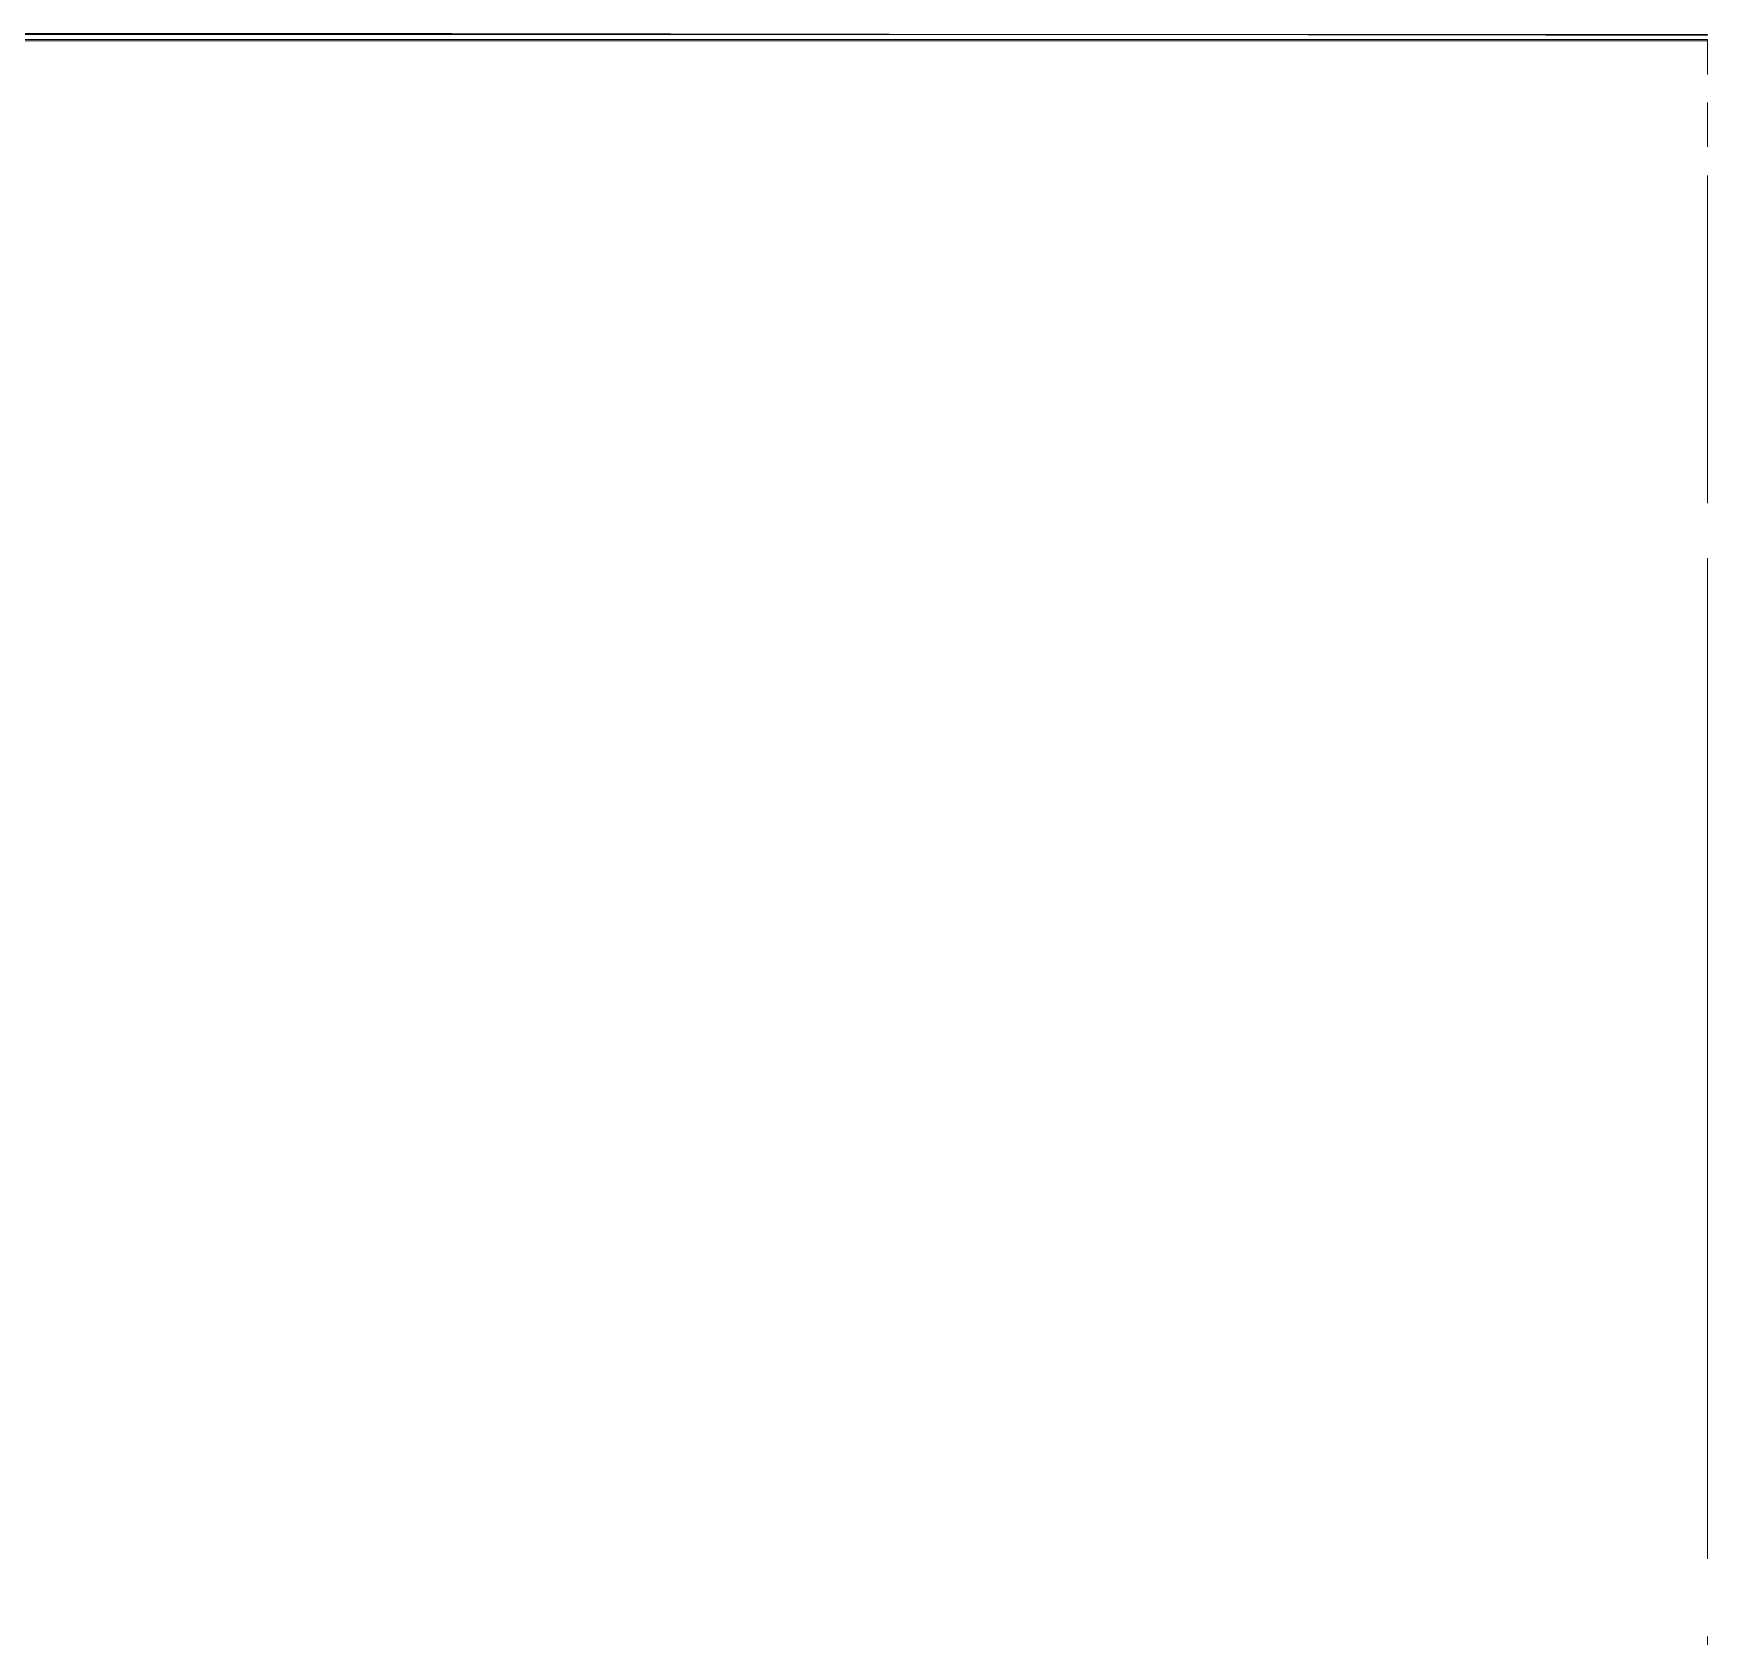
# Model space of a CAD drawing. Extents: x -3080 to 28500, y -1326 to 31609.
# Drawn here: x 26228.004 to 26230.604, y 28163.024 to 28165.514 of the extents above; entities that cross this region are included whole.
import ezdxf
from ezdxf.xclip import XClip

# ---------------------------------------------------------------- set-up
doc = ezdxf.new("R2010")
doc.units = 0
doc.header["$LTSCALE"] = 100
doc.header["$XCLIPFRAME"] = 2
doc.linetypes.add('188K-SM-07-F10-MECH-CR PIPE-Y2257103$0$X-S-FAB_SL ALL$0$Wipeout_Contour', pattern=[1, 0, -1])
for name, color, linetype in [('0-xref', 8, 'Continuous'), ('188K-SM-07-F10-MECH-CR PIPE-Y2257103$0$X-S-FAB_SL ALL$0$A-WALL-EX', 7, 'Continuous'), ('188K-SM-07-F10-MECH-CR PIPE-Y2257103$0$X-S-FAB_SL ALL$0$ASP_1', 1, 'Continuous'), ('188K-SM-07-F10-MECH-CR PIPE-Y2257103$0$X-S-FAB_SL ALL$0$Hattch', 7, 'Continuous')]:
    doc.layers.add(name, color=color, linetype=linetype)

# ---------------------------------------------------------------- blocks, each defined once
blk = doc.blocks.new('188K-SM-07-F10-MECH-CR PIPE-Y2257103$0$X-S-FAB_SL ALL$0$剖面元素_2209_3', base_point=(23061.2637, -8263.0638))
at = {"color": 254, "linetype": '188K-SM-07-F10-MECH-CR PIPE-Y2257103$0$X-S-FAB_SL ALL$0$Wipeout_Contour', "lineweight": 0, "ltscale": 149118.578164}
blk.add_wipeout([(49287.9669, -6428.3431), (49289.9174, -6428.3359), (49287.9669, -6428.3359)], dxfattribs=at).dxf.layer = '188K-SM-07-F10-MECH-CR PIPE-Y2257103$0$X-S-FAB_SL ALL$0$Hattch'
at = {"color": 254, "linetype": '188K-SM-07-F10-MECH-CR PIPE-Y2257103$0$X-S-FAB_SL ALL$0$Wipeout_Contour', "lineweight": 0, "ltscale": 149126.840224}
blk.add_wipeout([(49291.868, -6428.3375), (49291.3694, -6428.3388), (49291.868, -6428.3397)], dxfattribs=at).dxf.layer = '188K-SM-07-F10-MECH-CR PIPE-Y2257103$0$X-S-FAB_SL ALL$0$Hattch'
at = {"color": 254, "linetype": '188K-SM-07-F10-MECH-CR PIPE-Y2257103$0$X-S-FAB_SL ALL$0$Wipeout_Contour', "lineweight": 0, "ltscale": 149123.239225}
blk.add_wipeout([(49291.868, -6428.3997), (49289.2673, -6428.3601), (49289.2673, -6428.3997)], dxfattribs=at).dxf.layer = '188K-SM-07-F10-MECH-CR PIPE-Y2257103$0$X-S-FAB_SL ALL$0$Hattch'
at = {"color": 254, "linetype": '188K-SM-07-F10-MECH-CR PIPE-Y2257103$0$X-S-FAB_SL ALL$0$Wipeout_Contour', "lineweight": 0, "ltscale": 198826.842775}
blk.add_wipeout([(49291.868, -6428.443), (49286.6666, -6428.443), (49287.2556, -6428.4959), (49291.2789, -6428.4959)], dxfattribs=at).dxf.layer = '188K-SM-07-F10-MECH-CR PIPE-Y2257103$0$X-S-FAB_SL ALL$0$Hattch'
at = {"color": 254, "linetype": '188K-SM-07-F10-MECH-CR PIPE-Y2257103$0$X-S-FAB_SL ALL$0$Wipeout_Contour', "lineweight": 0, "ltscale": 149123.190723}
blk.add_wipeout([(49289.2673, -6428.5566), (49289.2673, -6428.6713), (49291.868, -6428.5566)], dxfattribs=at).dxf.layer = '188K-SM-07-F10-MECH-CR PIPE-Y2257103$0$X-S-FAB_SL ALL$0$Hattch'
at = {"color": 254, "linetype": '188K-SM-07-F10-MECH-CR PIPE-Y2257103$0$X-S-FAB_SL ALL$0$Wipeout_Contour', "lineweight": 0, "ltscale": 347952.73679}
blk.add_wipeout([(49289.2673, -6428.8092), (49289.2673, -6428.8285), (49289.4816, -6428.8285), (49289.8936, -6428.8892), (49289.2673, -6428.8892), (49289.2673, -6428.9693), (49291.868, -6428.8092)], dxfattribs=at).dxf.layer = '188K-SM-07-F10-MECH-CR PIPE-Y2257103$0$X-S-FAB_SL ALL$0$Hattch'
at = {"color": 254, "linetype": '188K-SM-07-F10-MECH-CR PIPE-Y2257103$0$X-S-FAB_SL ALL$0$Wipeout_Contour', "lineweight": 0, "ltscale": 347953.264217}
blk.add_wipeout([(49289.2673, -6429.1508), (49289.2673, -6429.2178), (49289.7849, -6429.2178), (49289.69, -6429.3035), (49289.2673, -6429.3035), (49289.2673, -6429.3529), (49291.868, -6429.1508)], dxfattribs=at).dxf.layer = '188K-SM-07-F10-MECH-CR PIPE-Y2257103$0$X-S-FAB_SL ALL$0$Hattch'
at = {"color": 254, "linetype": '188K-SM-07-F10-MECH-CR PIPE-Y2257103$0$X-S-FAB_SL ALL$0$Wipeout_Contour', "lineweight": 0, "ltscale": 248541.165122}
blk.add_wipeout([(49291.868, -6429.5149), (49289.2673, -6429.5149), (49289.2673, -6429.546), (49291.5313, -6429.546), (49291.5834, -6429.5464)], dxfattribs=at).dxf.layer = '188K-SM-07-F10-MECH-CR PIPE-Y2257103$0$X-S-FAB_SL ALL$0$Hattch'
at = {"color": 254, "linetype": '188K-SM-07-F10-MECH-CR PIPE-Y2257103$0$X-S-FAB_SL ALL$0$Wipeout_Contour', "lineweight": 0, "ltscale": 149125.31931}
blk.add_wipeout([(49289.2673, -6429.8231), (49291.868, -6430.0905), (49291.868, -6429.5747)], dxfattribs=at).dxf.layer = '188K-SM-07-F10-MECH-CR PIPE-Y2257103$0$X-S-FAB_SL ALL$0$Hattch'
at = {"color": 254, "linetype": '188K-SM-07-F10-MECH-CR PIPE-Y2257103$0$X-S-FAB_SL ALL$0$Wipeout_Contour', "lineweight": 0, "ltscale": 198837.557225}
blk.add_wipeout([(49291.7373, -6430.105), (49291.6357, -6430.1163), (49291.868, -6430.1163), (49291.7664, -6430.104)], dxfattribs=at).dxf.layer = '188K-SM-07-F10-MECH-CR PIPE-Y2257103$0$X-S-FAB_SL ALL$0$Hattch'
at = {"color": 254, "linetype": '188K-SM-07-F10-MECH-CR PIPE-Y2257103$0$X-S-FAB_SL ALL$0$Wipeout_Contour', "lineweight": 0, "ltscale": 149127.744689}
blk.add_wipeout([(49291.868, -6430.7668), (49291.3852, -6430.7577), (49291.868, -6430.8257)], dxfattribs=at).dxf.layer = '188K-SM-07-F10-MECH-CR PIPE-Y2257103$0$X-S-FAB_SL ALL$0$Hattch'
at = {"color": 254, "linetype": '188K-SM-07-F10-MECH-CR PIPE-Y2257103$0$X-S-FAB_SL ALL$0$Wipeout_Contour', "lineweight": 0, "ltscale": 198825.366765}
blk.add_wipeout([(49287.9669, -6428.3431), (49287.9669, -6428.3454), (49289.6654, -6428.3454), (49289.9174, -6428.3431)], dxfattribs=at).dxf.layer = '188K-SM-07-F10-MECH-CR PIPE-Y2257103$0$X-S-FAB_SL ALL$0$Hattch'
at = {"color": 254, "linetype": '188K-SM-07-F10-MECH-CR PIPE-Y2257103$0$X-S-FAB_SL ALL$0$Wipeout_Contour', "lineweight": 0, "ltscale": 198835.173252}
blk.add_wipeout([(49290.9366, -6428.3375), (49291.2251, -6428.3379), (49291.3694, -6428.3388), (49291.868, -6428.3375)], dxfattribs=at).dxf.layer = '188K-SM-07-F10-MECH-CR PIPE-Y2257103$0$X-S-FAB_SL ALL$0$Hattch'
at = {"color": 254, "linetype": '188K-SM-07-F10-MECH-CR PIPE-Y2257103$0$X-S-FAB_SL ALL$0$Wipeout_Contour', "lineweight": 0, "ltscale": 149126.956255}
blk.add_wipeout([(49291.5267, -6428.4304), (49291.868, -6428.443), (49291.868, -6428.4304)], dxfattribs=at).dxf.layer = '188K-SM-07-F10-MECH-CR PIPE-Y2257103$0$X-S-FAB_SL ALL$0$Hattch'
at = {"color": 254, "linetype": '188K-SM-07-F10-MECH-CR PIPE-Y2257103$0$X-S-FAB_SL ALL$0$Wipeout_Contour', "lineweight": 0, "ltscale": 149123.3854}
blk.add_wipeout([(49291.868, -6428.8092), (49289.2673, -6428.6713), (49289.2673, -6428.8092)], dxfattribs=at).dxf.layer = '188K-SM-07-F10-MECH-CR PIPE-Y2257103$0$X-S-FAB_SL ALL$0$Hattch'
at = {"color": 254, "linetype": '188K-SM-07-F10-MECH-CR PIPE-Y2257103$0$X-S-FAB_SL ALL$0$Wipeout_Contour', "lineweight": 0, "ltscale": 149121.235321}
blk.add_wipeout([(49289.4816, -6428.8285), (49289.2673, -6428.8421), (49289.8936, -6428.8892)], dxfattribs=at).dxf.layer = '188K-SM-07-F10-MECH-CR PIPE-Y2257103$0$X-S-FAB_SL ALL$0$Hattch'
at = {"color": 254, "linetype": '188K-SM-07-F10-MECH-CR PIPE-Y2257103$0$X-S-FAB_SL ALL$0$Wipeout_Contour', "lineweight": 0, "ltscale": 149126.042254}
blk.add_wipeout([(49291.868, -6428.9561), (49290.3577, -6428.9241), (49291.868, -6429.0378)], dxfattribs=at).dxf.layer = '188K-SM-07-F10-MECH-CR PIPE-Y2257103$0$X-S-FAB_SL ALL$0$Hattch'
at = {"color": 254, "linetype": '188K-SM-07-F10-MECH-CR PIPE-Y2257103$0$X-S-FAB_SL ALL$0$Wipeout_Contour', "lineweight": 0, "ltscale": 149121.060533}
blk.add_wipeout([(49289.2673, -6429.2625), (49289.69, -6429.3035), (49289.7849, -6429.2178)], dxfattribs=at).dxf.layer = '188K-SM-07-F10-MECH-CR PIPE-Y2257103$0$X-S-FAB_SL ALL$0$Hattch'
at = {"color": 254, "linetype": '188K-SM-07-F10-MECH-CR PIPE-Y2257103$0$X-S-FAB_SL ALL$0$Wipeout_Contour', "lineweight": 0, "ltscale": 149125.903444}
blk.add_wipeout([(49291.868, -6429.4107), (49290.0247, -6429.336), (49291.868, -6429.5149)], dxfattribs=at).dxf.layer = '188K-SM-07-F10-MECH-CR PIPE-Y2257103$0$X-S-FAB_SL ALL$0$Hattch'
at = {"color": 254, "linetype": '188K-SM-07-F10-MECH-CR PIPE-Y2257103$0$X-S-FAB_SL ALL$0$Wipeout_Contour', "lineweight": 0, "ltscale": 149123.603053}
blk.add_wipeout([(49289.2673, -6429.5747), (49289.2673, -6429.8231), (49291.868, -6429.5747)], dxfattribs=at).dxf.layer = '188K-SM-07-F10-MECH-CR PIPE-Y2257103$0$X-S-FAB_SL ALL$0$Hattch'
at = {"color": 254, "linetype": '188K-SM-07-F10-MECH-CR PIPE-Y2257103$0$X-S-FAB_SL ALL$0$Wipeout_Contour', "lineweight": 0, "ltscale": 149123.808407}
blk.add_wipeout([(49289.2673, -6430.0905), (49289.2673, -6430.3791), (49291.868, -6430.0905)], dxfattribs=at).dxf.layer = '188K-SM-07-F10-MECH-CR PIPE-Y2257103$0$X-S-FAB_SL ALL$0$Hattch'
at = {"color": 254, "linetype": '188K-SM-07-F10-MECH-CR PIPE-Y2257103$0$X-S-FAB_SL ALL$0$Wipeout_Contour', "lineweight": 0, "ltscale": 248541.571014}
blk.add_wipeout([(49291.218, -6430.7664), (49289.2673, -6430.7664), (49289.2673, -6430.8257), (49291.868, -6430.8257), (49291.3852, -6430.7577)], dxfattribs=at).dxf.layer = '188K-SM-07-F10-MECH-CR PIPE-Y2257103$0$X-S-FAB_SL ALL$0$Hattch'
at = {"layer": '188K-SM-07-F10-MECH-CR PIPE-Y2257103$0$X-S-FAB_SL ALL$0$A-WALL-EX', "color": 8, "lineweight": 0}
blk.add_line((49291.868, -6430.8257), (49291.868, -6431.3501), dxfattribs=at)
at = {"color": 254, "linetype": '188K-SM-07-F10-MECH-CR PIPE-Y2257103$0$X-S-FAB_SL ALL$0$Wipeout_Contour', "lineweight": 0, "ltscale": 248542.354599}
blk.add_wipeout([(49289.9174, -6428.3359), (49291.868, -6428.3431), (49291.868, -6428.3397), (49291.3694, -6428.3388), (49291.2251, -6428.3379)], dxfattribs=at).dxf.layer = '188K-SM-07-F10-MECH-CR PIPE-Y2257103$0$X-S-FAB_SL ALL$0$Hattch'
at = {"color": 254, "linetype": '188K-SM-07-F10-MECH-CR PIPE-Y2257103$0$X-S-FAB_SL ALL$0$Wipeout_Contour', "lineweight": 0, "ltscale": 149126.856863}
blk.add_wipeout([(49291.2789, -6428.4959), (49291.868, -6428.4959), (49291.868, -6428.443)], dxfattribs=at).dxf.layer = '188K-SM-07-F10-MECH-CR PIPE-Y2257103$0$X-S-FAB_SL ALL$0$Hattch'
at = {"color": 254, "linetype": '188K-SM-07-F10-MECH-CR PIPE-Y2257103$0$X-S-FAB_SL ALL$0$Wipeout_Contour', "lineweight": 0, "ltscale": 149126.489844}
blk.add_wipeout([(49291.868, -6428.6768), (49290.8186, -6428.7435), (49291.868, -6428.7411)], dxfattribs=at).dxf.layer = '188K-SM-07-F10-MECH-CR PIPE-Y2257103$0$X-S-FAB_SL ALL$0$Hattch'
at = {"color": 254, "linetype": '188K-SM-07-F10-MECH-CR PIPE-Y2257103$0$X-S-FAB_SL ALL$0$Wipeout_Contour', "lineweight": 0, "ltscale": 149120.916826}
blk.add_wipeout([(49289.4816, -6428.8285), (49289.2673, -6428.8285), (49289.2673, -6428.8421)], dxfattribs=at).dxf.layer = '188K-SM-07-F10-MECH-CR PIPE-Y2257103$0$X-S-FAB_SL ALL$0$Hattch'
at = {"color": 254, "linetype": '188K-SM-07-F10-MECH-CR PIPE-Y2257103$0$X-S-FAB_SL ALL$0$Wipeout_Contour', "lineweight": 0, "ltscale": 149127.002925}
blk.add_wipeout([(49291.1965, -6429.0958), (49291.868, -6429.094), (49291.868, -6429.0378)], dxfattribs=at).dxf.layer = '188K-SM-07-F10-MECH-CR PIPE-Y2257103$0$X-S-FAB_SL ALL$0$Hattch'
at = {"color": 254, "linetype": '188K-SM-07-F10-MECH-CR PIPE-Y2257103$0$X-S-FAB_SL ALL$0$Wipeout_Contour', "lineweight": 0, "ltscale": 149121.372615}
blk.add_wipeout([(49289.2673, -6429.2625), (49289.7849, -6429.2178), (49289.2673, -6429.2178)], dxfattribs=at).dxf.layer = '188K-SM-07-F10-MECH-CR PIPE-Y2257103$0$X-S-FAB_SL ALL$0$Hattch'
at = {"color": 254, "linetype": '188K-SM-07-F10-MECH-CR PIPE-Y2257103$0$X-S-FAB_SL ALL$0$Wipeout_Contour', "lineweight": 0, "ltscale": 248539.564283}
blk.add_wipeout([(49290.4733, -6429.4558), (49289.2673, -6429.4558), (49289.2673, -6429.5149), (49291.868, -6429.5149), (49290.0247, -6429.336)], dxfattribs=at).dxf.layer = '188K-SM-07-F10-MECH-CR PIPE-Y2257103$0$X-S-FAB_SL ALL$0$Hattch'
at = {"color": 254, "linetype": '188K-SM-07-F10-MECH-CR PIPE-Y2257103$0$X-S-FAB_SL ALL$0$Wipeout_Contour', "lineweight": 0, "ltscale": 149117.824677}
blk.add_wipeout([(49289.2673, -6429.5747), (49286.8832, -6429.8024), (49289.2673, -6429.8024)], dxfattribs=at).dxf.layer = '188K-SM-07-F10-MECH-CR PIPE-Y2257103$0$X-S-FAB_SL ALL$0$Hattch'
at = {"color": 254, "linetype": '188K-SM-07-F10-MECH-CR PIPE-Y2257103$0$X-S-FAB_SL ALL$0$Wipeout_Contour', "lineweight": 0, "ltscale": 149123.865841}
blk.add_wipeout([(49289.2673, -6429.8231), (49289.2673, -6430.0905), (49291.868, -6430.0905)], dxfattribs=at).dxf.layer = '188K-SM-07-F10-MECH-CR PIPE-Y2257103$0$X-S-FAB_SL ALL$0$Hattch'
at = {"color": 254, "linetype": '188K-SM-07-F10-MECH-CR PIPE-Y2257103$0$X-S-FAB_SL ALL$0$Wipeout_Contour', "lineweight": 0, "ltscale": 149127.859714}
blk.add_wipeout([(49291.868, -6430.1056), (49291.7664, -6430.104), (49291.868, -6430.1163)], dxfattribs=at).dxf.layer = '188K-SM-07-F10-MECH-CR PIPE-Y2257103$0$X-S-FAB_SL ALL$0$Hattch'
at = {"color": 254, "linetype": '188K-SM-07-F10-MECH-CR PIPE-Y2257103$0$X-S-FAB_SL ALL$0$Wipeout_Contour', "lineweight": 0, "ltscale": 347954.418574}
blk.add_wipeout([(49289.2673, -6430.6853), (49291.868, -6430.6853), (49289.2673, -6430.3791), (49289.2673, -6430.4245), (49289.529, -6430.4245), (49289.8855, -6430.5462), (49289.2673, -6430.5462)], dxfattribs=at).dxf.layer = '188K-SM-07-F10-MECH-CR PIPE-Y2257103$0$X-S-FAB_SL ALL$0$Hattch'
at = {"layer": '188K-SM-07-F10-MECH-CR PIPE-Y2257103$0$X-S-FAB_SL ALL$0$A-WALL-EX', "color": 8, "lineweight": 0}
blk.add_line((49291.868, -6429.9534), (49291.868, -6429.6235), dxfattribs=at)
at = {"color": 254, "linetype": '188K-SM-07-F10-MECH-CR PIPE-Y2257103$0$X-S-FAB_SL ALL$0$Wipeout_Contour', "lineweight": 0, "ltscale": 149127.139184}
blk.add_wipeout([(49291.6159, -6428.3454), (49291.868, -6428.3454), (49291.868, -6428.3431)], dxfattribs=at).dxf.layer = '188K-SM-07-F10-MECH-CR PIPE-Y2257103$0$X-S-FAB_SL ALL$0$Hattch'
at = {"color": 254, "linetype": '188K-SM-07-F10-MECH-CR PIPE-Y2257103$0$X-S-FAB_SL ALL$0$Wipeout_Contour', "lineweight": 0, "ltscale": 198826.825828}
blk.add_wipeout([(49286.6666, -6428.443), (49291.868, -6428.443), (49291.5267, -6428.4304), (49287.0079, -6428.4304)], dxfattribs=at).dxf.layer = '188K-SM-07-F10-MECH-CR PIPE-Y2257103$0$X-S-FAB_SL ALL$0$Hattch'
at = {"color": 254, "linetype": '188K-SM-07-F10-MECH-CR PIPE-Y2257103$0$X-S-FAB_SL ALL$0$Wipeout_Contour', "lineweight": 0, "ltscale": 198832.4006}
blk.add_wipeout([(49289.3475, -6428.6756), (49289.3707, -6428.6768), (49291.868, -6428.6768), (49291.868, -6428.6337)], dxfattribs=at).dxf.layer = '188K-SM-07-F10-MECH-CR PIPE-Y2257103$0$X-S-FAB_SL ALL$0$Hattch'
at = {"color": 254, "linetype": '188K-SM-07-F10-MECH-CR PIPE-Y2257103$0$X-S-FAB_SL ALL$0$Wipeout_Contour', "lineweight": 0, "ltscale": 149121.470346}
blk.add_wipeout([(49289.2673, -6428.8421), (49289.2673, -6428.8892), (49289.8936, -6428.8892)], dxfattribs=at).dxf.layer = '188K-SM-07-F10-MECH-CR PIPE-Y2257103$0$X-S-FAB_SL ALL$0$Hattch'
at = {"color": 254, "linetype": '188K-SM-07-F10-MECH-CR PIPE-Y2257103$0$X-S-FAB_SL ALL$0$Wipeout_Contour', "lineweight": 0, "ltscale": 248540.225754}
blk.add_wipeout([(49289.2673, -6429.086), (49290.9388, -6429.086), (49291.1965, -6429.0958), (49291.868, -6429.0378), (49289.2673, -6429.0378)], dxfattribs=at).dxf.layer = '188K-SM-07-F10-MECH-CR PIPE-Y2257103$0$X-S-FAB_SL ALL$0$Hattch'
at = {"color": 254, "linetype": '188K-SM-07-F10-MECH-CR PIPE-Y2257103$0$X-S-FAB_SL ALL$0$Wipeout_Contour', "lineweight": 0, "ltscale": 149121.430049}
blk.add_wipeout([(49289.2673, -6429.2625), (49289.2673, -6429.3035), (49289.69, -6429.3035)], dxfattribs=at).dxf.layer = '188K-SM-07-F10-MECH-CR PIPE-Y2257103$0$X-S-FAB_SL ALL$0$Hattch'
at = {"color": 254, "linetype": '188K-SM-07-F10-MECH-CR PIPE-Y2257103$0$X-S-FAB_SL ALL$0$Wipeout_Contour', "lineweight": 0, "ltscale": 149127.564237}
blk.add_wipeout([(49291.868, -6429.5149), (49291.5834, -6429.5464), (49291.868, -6429.5476)], dxfattribs=at).dxf.layer = '188K-SM-07-F10-MECH-CR PIPE-Y2257103$0$X-S-FAB_SL ALL$0$Hattch'
at = {"color": 254, "linetype": '188K-SM-07-F10-MECH-CR PIPE-Y2257103$0$X-S-FAB_SL ALL$0$Wipeout_Contour', "lineweight": 0, "ltscale": 149126.219858}
blk.add_wipeout([(49291.868, -6430.1163), (49290.0267, -6430.3589), (49291.868, -6430.2176)], dxfattribs=at).dxf.layer = '188K-SM-07-F10-MECH-CR PIPE-Y2257103$0$X-S-FAB_SL ALL$0$Hattch'
at = {"color": 254, "linetype": '188K-SM-07-F10-MECH-CR PIPE-Y2257103$0$X-S-FAB_SL ALL$0$Wipeout_Contour', "lineweight": 0, "ltscale": 149121.831467}
blk.add_wipeout([(49289.2673, -6430.459), (49289.8855, -6430.5462), (49289.529, -6430.4245)], dxfattribs=at).dxf.layer = '188K-SM-07-F10-MECH-CR PIPE-Y2257103$0$X-S-FAB_SL ALL$0$Hattch'
at = {"color": 254, "linetype": '188K-SM-07-F10-MECH-CR PIPE-Y2257103$0$X-S-FAB_SL ALL$0$Wipeout_Contour', "lineweight": 0, "ltscale": 198837.07096}
blk.add_wipeout([(49291.868, -6430.6853), (49291.218, -6430.7664), (49291.3852, -6430.7577), (49291.868, -6430.7668)], dxfattribs=at).dxf.layer = '188K-SM-07-F10-MECH-CR PIPE-Y2257103$0$X-S-FAB_SL ALL$0$Hattch'
at = {"color": 254, "linetype": '188K-SM-07-F10-MECH-CR PIPE-Y2257103$0$X-S-FAB_SL ALL$0$Wipeout_Contour', "lineweight": 0, "ltscale": 198833.103383}
blk.add_wipeout([(49289.9174, -6428.3431), (49289.9174, -6428.3454), (49291.6159, -6428.3454), (49291.868, -6428.3431)], dxfattribs=at).dxf.layer = '188K-SM-07-F10-MECH-CR PIPE-Y2257103$0$X-S-FAB_SL ALL$0$Hattch'
at = {"color": 254, "linetype": '188K-SM-07-F10-MECH-CR PIPE-Y2257103$0$X-S-FAB_SL ALL$0$Wipeout_Contour', "lineweight": 0, "ltscale": 149121.178661}
blk.add_wipeout([(49289.2673, -6428.4304), (49289.7768, -6428.4304), (49289.2673, -6428.3997)], dxfattribs=at).dxf.layer = '188K-SM-07-F10-MECH-CR PIPE-Y2257103$0$X-S-FAB_SL ALL$0$Hattch'
at = {"color": 254, "linetype": '188K-SM-07-F10-MECH-CR PIPE-Y2257103$0$X-S-FAB_SL ALL$0$Wipeout_Contour', "lineweight": 0, "ltscale": 198831.868612}
blk.add_wipeout([(49289.3707, -6428.6768), (49289.7971, -6428.6994), (49290.8186, -6428.7435), (49291.868, -6428.6768)], dxfattribs=at).dxf.layer = '188K-SM-07-F10-MECH-CR PIPE-Y2257103$0$X-S-FAB_SL ALL$0$Hattch'
at = {"color": 254, "linetype": '188K-SM-07-F10-MECH-CR PIPE-Y2257103$0$X-S-FAB_SL ALL$0$Wipeout_Contour', "lineweight": 0, "ltscale": 149119.236668}
blk.add_wipeout([(49289.2673, -6428.8421), (49288.641, -6428.8892), (49289.2673, -6428.8892)], dxfattribs=at).dxf.layer = '188K-SM-07-F10-MECH-CR PIPE-Y2257103$0$X-S-FAB_SL ALL$0$Hattch'
at = {"color": 254, "linetype": '188K-SM-07-F10-MECH-CR PIPE-Y2257103$0$X-S-FAB_SL ALL$0$Wipeout_Contour', "lineweight": 0, "ltscale": 248539.11171}
blk.add_wipeout([(49289.2673, -6429.0378), (49291.868, -6429.0378), (49290.3577, -6428.9241), (49289.8429, -6429.0095), (49289.2673, -6429.0095)], dxfattribs=at).dxf.layer = '188K-SM-07-F10-MECH-CR PIPE-Y2257103$0$X-S-FAB_SL ALL$0$Hattch'
at = {"color": 254, "linetype": '188K-SM-07-F10-MECH-CR PIPE-Y2257103$0$X-S-FAB_SL ALL$0$Wipeout_Contour', "lineweight": 0, "ltscale": 198835.531834}
blk.add_wipeout([(49291.1965, -6429.0958), (49290.9388, -6429.086), (49291.868, -6429.1508), (49291.868, -6429.094)], dxfattribs=at).dxf.layer = '188K-SM-07-F10-MECH-CR PIPE-Y2257103$0$X-S-FAB_SL ALL$0$Hattch'
at = {"color": 254, "linetype": '188K-SM-07-F10-MECH-CR PIPE-Y2257103$0$X-S-FAB_SL ALL$0$Wipeout_Contour', "lineweight": 0, "ltscale": 149127.403264}
blk.add_wipeout([(49291.5313, -6429.546), (49291.868, -6429.5747), (49291.868, -6429.5476)], dxfattribs=at).dxf.layer = '188K-SM-07-F10-MECH-CR PIPE-Y2257103$0$X-S-FAB_SL ALL$0$Hattch'
at = {"color": 254, "linetype": '188K-SM-07-F10-MECH-CR PIPE-Y2257103$0$X-S-FAB_SL ALL$0$Wipeout_Contour', "lineweight": 0, "ltscale": 198834.649534}
blk.add_wipeout([(49290.0267, -6430.3589), (49291.868, -6430.1163), (49291.6357, -6430.1163), (49291.0171, -6430.1849)], dxfattribs=at).dxf.layer = '188K-SM-07-F10-MECH-CR PIPE-Y2257103$0$X-S-FAB_SL ALL$0$Hattch'
at = {"color": 254, "linetype": '188K-SM-07-F10-MECH-CR PIPE-Y2257103$0$X-S-FAB_SL ALL$0$Wipeout_Contour', "lineweight": 0, "ltscale": 149121.585839}
blk.add_wipeout([(49289.2673, -6430.459), (49289.529, -6430.4245), (49289.2673, -6430.4245)], dxfattribs=at).dxf.layer = '188K-SM-07-F10-MECH-CR PIPE-Y2257103$0$X-S-FAB_SL ALL$0$Hattch'
at = {"color": 254, "linetype": '188K-SM-07-F10-MECH-CR PIPE-Y2257103$0$X-S-FAB_SL ALL$0$Wipeout_Contour', "lineweight": 0, "ltscale": 149124.510893}
blk.add_wipeout([(49289.9174, -6428.3431), (49291.868, -6428.3431), (49289.9174, -6428.3359)], dxfattribs=at).dxf.layer = '188K-SM-07-F10-MECH-CR PIPE-Y2257103$0$X-S-FAB_SL ALL$0$Hattch'
at = {"color": 254, "linetype": '188K-SM-07-F10-MECH-CR PIPE-Y2257103$0$X-S-FAB_SL ALL$0$Wipeout_Contour', "lineweight": 0, "ltscale": 198832.213894}
blk.add_wipeout([(49289.2673, -6428.6713), (49289.3475, -6428.6756), (49291.868, -6428.6337), (49291.868, -6428.5566)], dxfattribs=at).dxf.layer = '188K-SM-07-F10-MECH-CR PIPE-Y2257103$0$X-S-FAB_SL ALL$0$Hattch'
at = {"color": 254, "linetype": '188K-SM-07-F10-MECH-CR PIPE-Y2257103$0$X-S-FAB_SL ALL$0$Wipeout_Contour', "lineweight": 0, "ltscale": 198833.691107}
blk.add_wipeout([(49290.8186, -6428.7435), (49289.7971, -6428.6994), (49291.868, -6428.8092), (49291.868, -6428.7411)], dxfattribs=at).dxf.layer = '188K-SM-07-F10-MECH-CR PIPE-Y2257103$0$X-S-FAB_SL ALL$0$Hattch'
at = {"color": 254, "linetype": '188K-SM-07-F10-MECH-CR PIPE-Y2257103$0$X-S-FAB_SL ALL$0$Wipeout_Contour', "lineweight": 0, "ltscale": 248541.049586}
blk.add_wipeout([(49289.2673, -6429.3529), (49290.4733, -6429.4558), (49290.0247, -6429.336), (49291.868, -6429.4107), (49291.868, -6429.1508)], dxfattribs=at).dxf.layer = '188K-SM-07-F10-MECH-CR PIPE-Y2257103$0$X-S-FAB_SL ALL$0$Hattch'
at = {"color": 254, "linetype": '188K-SM-07-F10-MECH-CR PIPE-Y2257103$0$X-S-FAB_SL ALL$0$Wipeout_Contour', "lineweight": 0, "ltscale": 198832.359404}
blk.add_wipeout([(49289.2673, -6429.5747), (49291.868, -6429.5747), (49291.5313, -6429.546), (49289.2673, -6429.546)], dxfattribs=at).dxf.layer = '188K-SM-07-F10-MECH-CR PIPE-Y2257103$0$X-S-FAB_SL ALL$0$Hattch'
at = {"color": 254, "linetype": '188K-SM-07-F10-MECH-CR PIPE-Y2257103$0$X-S-FAB_SL ALL$0$Wipeout_Contour', "lineweight": 0, "ltscale": 198837.663002}
blk.add_wipeout([(49291.7373, -6430.105), (49291.7664, -6430.104), (49291.868, -6430.1056), (49291.868, -6430.0905)], dxfattribs=at).dxf.layer = '188K-SM-07-F10-MECH-CR PIPE-Y2257103$0$X-S-FAB_SL ALL$0$Hattch'
at = {"color": 254, "linetype": '188K-SM-07-F10-MECH-CR PIPE-Y2257103$0$X-S-FAB_SL ALL$0$Wipeout_Contour', "lineweight": 0, "ltscale": 149122.100175}
blk.add_wipeout([(49289.2673, -6430.459), (49289.2673, -6430.5462), (49289.8855, -6430.5462)], dxfattribs=at).dxf.layer = '188K-SM-07-F10-MECH-CR PIPE-Y2257103$0$X-S-FAB_SL ALL$0$Hattch'
at = {"layer": '188K-SM-07-F10-MECH-CR PIPE-Y2257103$0$X-S-FAB_SL ALL$0$A-WALL-EX', "color": 8, "lineweight": 0}
for p, q in [((49291.868, -6429.5747), (49291.868, -6429.5149)), ((49291.868, -6430.0905), (49291.868, -6429.5747)), ((49291.868, -6430.1163), (49291.868, -6430.0905))]:
    blk.add_line(p, q, dxfattribs=at)
at = {"color": 254, "linetype": '188K-SM-07-F10-MECH-CR PIPE-Y2257103$0$X-S-FAB_SL ALL$0$Wipeout_Contour', "lineweight": 0, "ltscale": 149119.650981}
blk.add_wipeout([(49289.9174, -6428.3359), (49287.9669, -6428.3431), (49289.9174, -6428.3431)], dxfattribs=at).dxf.layer = '188K-SM-07-F10-MECH-CR PIPE-Y2257103$0$X-S-FAB_SL ALL$0$Hattch'
at = {"color": 254, "linetype": '188K-SM-07-F10-MECH-CR PIPE-Y2257103$0$X-S-FAB_SL ALL$0$Wipeout_Contour', "lineweight": 0, "ltscale": 198831.416352}
blk.add_wipeout([(49289.2673, -6428.4959), (49289.2673, -6428.5566), (49291.868, -6428.5566), (49290.8627, -6428.4959)], dxfattribs=at).dxf.layer = '188K-SM-07-F10-MECH-CR PIPE-Y2257103$0$X-S-FAB_SL ALL$0$Hattch'
at = {"color": 254, "linetype": '188K-SM-07-F10-MECH-CR PIPE-Y2257103$0$X-S-FAB_SL ALL$0$Wipeout_Contour', "lineweight": 0, "ltscale": 248540.602471}
blk.add_wipeout([(49289.2673, -6428.9693), (49289.8429, -6429.0095), (49290.3577, -6428.9241), (49291.868, -6428.9561), (49291.868, -6428.8092)], dxfattribs=at).dxf.layer = '188K-SM-07-F10-MECH-CR PIPE-Y2257103$0$X-S-FAB_SL ALL$0$Hattch'
at = {"color": 254, "linetype": '188K-SM-07-F10-MECH-CR PIPE-Y2257103$0$X-S-FAB_SL ALL$0$Wipeout_Contour', "lineweight": 0, "ltscale": 198831.769136}
blk.add_wipeout([(49290.9388, -6429.086), (49289.2673, -6429.086), (49289.2673, -6429.1508), (49291.868, -6429.1508)], dxfattribs=at).dxf.layer = '188K-SM-07-F10-MECH-CR PIPE-Y2257103$0$X-S-FAB_SL ALL$0$Hattch'
at = {"color": 254, "linetype": '188K-SM-07-F10-MECH-CR PIPE-Y2257103$0$X-S-FAB_SL ALL$0$Wipeout_Contour', "lineweight": 0, "ltscale": 149122.257897}
blk.add_wipeout([(49290.4733, -6429.4558), (49289.2673, -6429.3529), (49289.2673, -6429.4558)], dxfattribs=at).dxf.layer = '188K-SM-07-F10-MECH-CR PIPE-Y2257103$0$X-S-FAB_SL ALL$0$Hattch'
at = {"color": 254, "linetype": '188K-SM-07-F10-MECH-CR PIPE-Y2257103$0$X-S-FAB_SL ALL$0$Wipeout_Contour', "lineweight": 0, "ltscale": 248541.873982}
blk.add_wipeout([(49289.2673, -6430.3791), (49291.868, -6430.6853), (49291.868, -6430.2176), (49290.0267, -6430.3589), (49291.0171, -6430.1849)], dxfattribs=at).dxf.layer = '188K-SM-07-F10-MECH-CR PIPE-Y2257103$0$X-S-FAB_SL ALL$0$Hattch'
at = {"layer": '188K-SM-07-F10-MECH-CR PIPE-Y2257103$0$X-S-FAB_SL ALL$0$A-WALL-EX', "color": 8, "lineweight": 0}
for p, q in [((49291.868, -6428.8092), (49291.868, -6428.6559)), ((49291.868, -6429.0378), (49291.868, -6428.8092)), ((49291.868, -6429.0652), (49291.868, -6428.8409)), ((49291.868, -6429.5149), (49291.868, -6429.1508))]:
    blk.add_line(p, q, dxfattribs=at)
at = {"color": 254, "linetype": '188K-SM-07-F10-MECH-CR PIPE-Y2257103$0$X-S-FAB_SL ALL$0$Wipeout_Contour', "lineweight": 0, "ltscale": 149121.336727}
blk.add_wipeout([(49289.9174, -6428.3431), (49289.6654, -6428.3454), (49289.9174, -6428.3454)], dxfattribs=at).dxf.layer = '188K-SM-07-F10-MECH-CR PIPE-Y2257103$0$X-S-FAB_SL ALL$0$Hattch'
at = {"color": 254, "linetype": '188K-SM-07-F10-MECH-CR PIPE-Y2257103$0$X-S-FAB_SL ALL$0$Wipeout_Contour', "lineweight": 0, "ltscale": 149118.592887}
blk.add_wipeout([(49289.2673, -6428.4959), (49288.262, -6428.4959), (49289.2673, -6428.5566)], dxfattribs=at).dxf.layer = '188K-SM-07-F10-MECH-CR PIPE-Y2257103$0$X-S-FAB_SL ALL$0$Hattch'
at = {"color": 254, "linetype": '188K-SM-07-F10-MECH-CR PIPE-Y2257103$0$X-S-FAB_SL ALL$0$Wipeout_Contour', "lineweight": 0, "ltscale": 149126.329508}
blk.add_wipeout([(49291.868, -6428.4959), (49290.8627, -6428.4959), (49291.868, -6428.5566)], dxfattribs=at).dxf.layer = '188K-SM-07-F10-MECH-CR PIPE-Y2257103$0$X-S-FAB_SL ALL$0$Hattch'
at = {"color": 254, "linetype": '188K-SM-07-F10-MECH-CR PIPE-Y2257103$0$X-S-FAB_SL ALL$0$Wipeout_Contour', "lineweight": 0, "ltscale": 149121.467684}
blk.add_wipeout([(49289.2673, -6429.0095), (49289.8429, -6429.0095), (49289.2673, -6428.9693)], dxfattribs=at).dxf.layer = '188K-SM-07-F10-MECH-CR PIPE-Y2257103$0$X-S-FAB_SL ALL$0$Hattch'
at = {"color": 254, "linetype": '188K-SM-07-F10-MECH-CR PIPE-Y2257103$0$X-S-FAB_SL ALL$0$Wipeout_Contour', "lineweight": 0, "ltscale": 198832.771224}
blk.add_wipeout([(49291.868, -6430.6853), (49289.2673, -6430.6853), (49289.2673, -6430.7664), (49291.218, -6430.7664)], dxfattribs=at).dxf.layer = '188K-SM-07-F10-MECH-CR PIPE-Y2257103$0$X-S-FAB_SL ALL$0$Hattch'
at = {"layer": '188K-SM-07-F10-MECH-CR PIPE-Y2257103$0$X-S-FAB_SL ALL$0$A-WALL-EX', "color": 8, "lineweight": 0}
for p, q in [((49291.868, -6428.6559), (49291.868, -6428.5566)), ((49291.868, -6430.1163), (49291.868, -6430.6853)), ((49291.868, -6430.7051), (49291.868, -6430.6853))]:
    blk.add_line(p, q, dxfattribs=at)
at = {"color": 254, "linetype": '188K-SM-07-F10-MECH-CR PIPE-Y2257103$0$X-S-FAB_SL ALL$0$Wipeout_Contour', "lineweight": 0, "ltscale": 248539.951304}
blk.add_wipeout([(49291.868, -6428.3474), (49289.2673, -6428.3474), (49289.388, -6428.3519), (49290.7194, -6428.3519), (49291.868, -6428.369)], dxfattribs=at).dxf.layer = '188K-SM-07-F10-MECH-CR PIPE-Y2257103$0$X-S-FAB_SL ALL$0$Hattch'
at = {"color": 254, "linetype": '188K-SM-07-F10-MECH-CR PIPE-Y2257103$0$X-S-FAB_SL ALL$0$Wipeout_Contour', "lineweight": 0, "ltscale": 149119.334471}
blk.add_wipeout([(49289.2673, -6428.9693), (49288.6916, -6429.0095), (49289.2673, -6429.0095)], dxfattribs=at).dxf.layer = '188K-SM-07-F10-MECH-CR PIPE-Y2257103$0$X-S-FAB_SL ALL$0$Hattch'
at = {"color": 254, "linetype": '188K-SM-07-F10-MECH-CR PIPE-Y2257103$0$X-S-FAB_SL ALL$0$Wipeout_Contour', "lineweight": 0, "ltscale": 149120.150543}
blk.add_wipeout([(49289.1466, -6428.3519), (49289.388, -6428.3519), (49289.2673, -6428.3474)], dxfattribs=at).dxf.layer = '188K-SM-07-F10-MECH-CR PIPE-Y2257103$0$X-S-FAB_SL ALL$0$Hattch'
at = {"color": 254, "linetype": '188K-SM-07-F10-MECH-CR PIPE-Y2257103$0$X-S-FAB_SL ALL$0$Wipeout_Contour', "lineweight": 0, "ltscale": 198831.714908}
blk.add_wipeout([(49289.2673, -6428.3474), (49291.5043, -6428.3474), (49291.868, -6428.3454), (49289.2673, -6428.3454)], dxfattribs=at).dxf.layer = '188K-SM-07-F10-MECH-CR PIPE-Y2257103$0$X-S-FAB_SL ALL$0$Hattch'
at = {"layer": '188K-SM-07-F10-MECH-CR PIPE-Y2257103$0$X-S-FAB_SL ALL$0$A-WALL-EX', "color": 8, "lineweight": 0}
for p, q in [((49286.6666, -6428.3375), (49289.2673, -6428.3375)), ((49287.9669, -6428.3359), (49289.9174, -6428.3359)), ((49290.9366, -6428.3375), (49289.2673, -6428.3375)), ((49290.9366, -6428.3375), (49289.9174, -6428.3359))]:
    blk.add_line(p, q, dxfattribs=at)
at = {"color": 254, "linetype": '188K-SM-07-F10-MECH-CR PIPE-Y2257103$0$X-S-FAB_SL ALL$0$Wipeout_Contour', "lineweight": 0, "ltscale": 149121.958646}
blk.add_wipeout([(49289.2673, -6428.3519), (49289.2673, -6428.3601), (49290.7194, -6428.3519)], dxfattribs=at).dxf.layer = '188K-SM-07-F10-MECH-CR PIPE-Y2257103$0$X-S-FAB_SL ALL$0$Hattch'
at = {"color": 254, "linetype": '188K-SM-07-F10-MECH-CR PIPE-Y2257103$0$X-S-FAB_SL ALL$0$Wipeout_Contour', "lineweight": 0, "ltscale": 198832.774502}
blk.add_wipeout([(49289.2673, -6428.3601), (49291.868, -6428.3997), (49291.868, -6428.369), (49290.7194, -6428.3519)], dxfattribs=at).dxf.layer = '188K-SM-07-F10-MECH-CR PIPE-Y2257103$0$X-S-FAB_SL ALL$0$Hattch'
at = {"layer": '188K-SM-07-F10-MECH-CR PIPE-Y2257103$0$X-S-FAB_SL ALL$0$A-WALL-EX', "color": 8, "lineweight": 0}
for p, q in [((49286.6666, -6428.3454), (49289.2673, -6428.3454)), ((49286.6666, -6428.3474), (49289.2673, -6428.3474))]:
    blk.add_line(p, q, dxfattribs=at)
at = {"color": 254, "linetype": '188K-SM-07-F10-MECH-CR PIPE-Y2257103$0$X-S-FAB_SL ALL$0$Wipeout_Contour', "lineweight": 0, "ltscale": 149127.029315}
blk.add_wipeout([(49291.5043, -6428.3474), (49291.868, -6428.3474), (49291.868, -6428.3454)], dxfattribs=at).dxf.layer = '188K-SM-07-F10-MECH-CR PIPE-Y2257103$0$X-S-FAB_SL ALL$0$Hattch'
at = {"color": 254, "linetype": '188K-SM-07-F10-MECH-CR PIPE-Y2257103$0$X-S-FAB_SL ALL$0$Wipeout_Contour', "lineweight": 0, "ltscale": 198832.283348}
blk.add_wipeout([(49291.868, -6428.3997), (49289.2673, -6428.3997), (49289.7768, -6428.4304), (49291.868, -6428.4304)], dxfattribs=at).dxf.layer = '188K-SM-07-F10-MECH-CR PIPE-Y2257103$0$X-S-FAB_SL ALL$0$Hattch'
at = {"layer": '188K-SM-07-F10-MECH-CR PIPE-Y2257103$0$X-S-FAB_SL ALL$0$A-WALL-EX', "color": 8, "lineweight": 0}
for p, q in [((49291.868, -6428.3375), (49290.9366, -6428.3375)), ((49291.868, -6428.3389), (49290.9366, -6428.3375)), ((49291.868, -6428.3454), (49289.2673, -6428.3454)), ((49291.868, -6428.3474), (49289.2673, -6428.3474)), ((49291.868, -6428.3474), (49291.868, -6428.3454)), ((49291.868, -6428.3474), (49291.868, -6428.3561)), ((49291.868, -6428.3997), (49291.868, -6428.3561)), ((49291.868, -6428.5121), (49291.868, -6428.443))]:
    blk.add_line(p, q, dxfattribs=at)
at = {"color": 254, "linetype": '188K-SM-07-F10-MECH-CR PIPE-Y2257103$0$X-S-FAB_SL ALL$0$Wipeout_Contour', "lineweight": 0, "ltscale": 198821.967851}
blk.add_wipeout([(49289.2673, -6428.3997), (49286.6666, -6428.3997), (49287.1761, -6428.4304), (49289.2673, -6428.4304)], dxfattribs=at).dxf.layer = '188K-SM-07-F10-MECH-CR PIPE-Y2257103$0$X-S-FAB_SL ALL$0$Hattch'
blk = doc.blocks.new('188K-SM-07-F10-MECH-CR PIPE-Y2257103$0$X-S-FAB_SL ALL$0$A$C2e9ab586')
at = {"layer": '188K-SM-07-F10-MECH-CR PIPE-Y2257103$0$X-S-FAB_SL ALL$0$A-WALL-EX', "lineweight": 0}
blk.add_blockref('188K-SM-07-F10-MECH-CR PIPE-Y2257103$0$X-S-FAB_SL ALL$0$剖面元素_2209_3', (-28106.3851, 285), dxfattribs=at)
blk = doc.blocks.new('188K-SM-07-F10-MECH-CR PIPE-Y2257103$0$X-S-FAB_SL ALL')
at = {"layer": '188K-SM-07-F10-MECH-CR PIPE-Y2257103$0$X-S-FAB_SL ALL$0$ASP_1'}
blk.add_blockref('188K-SM-07-F10-MECH-CR PIPE-Y2257103$0$X-S-FAB_SL ALL$0$A$C2e9ab586', (23632.8637, -73288.9769), dxfattribs=at)
blk = doc.blocks.new('188K-SM-07-F10-MECH-CR PIPE-Y2257103')
ref = blk.add_blockref('188K-SM-07-F10-MECH-CR PIPE-Y2257103$0$X-S-FAB_SL ALL', (4473.5214, 99334.7631))
XClip(ref).set_block_clipping_path([(-7553.4648570136, -75341.9369645483), (24026.2025623869, -67725.7696244382)])

msp = doc.modelspace()

# ---------------------------------------------------------------- block references
at = {"layer": '0-xref'}
msp.add_blockref('188K-SM-07-F10-MECH-CR PIPE-Y2257103', (0, 0), dxfattribs=at)

doc.saveas('drawing.dxf')
